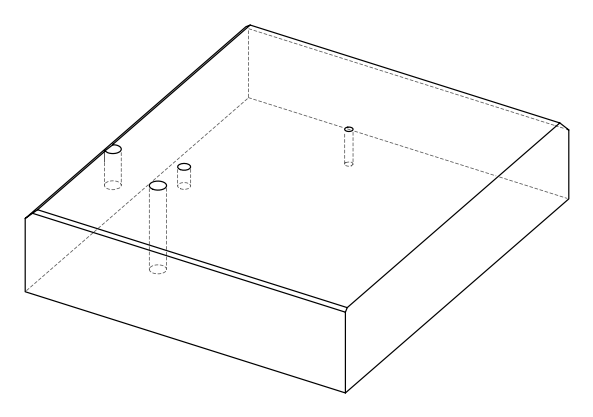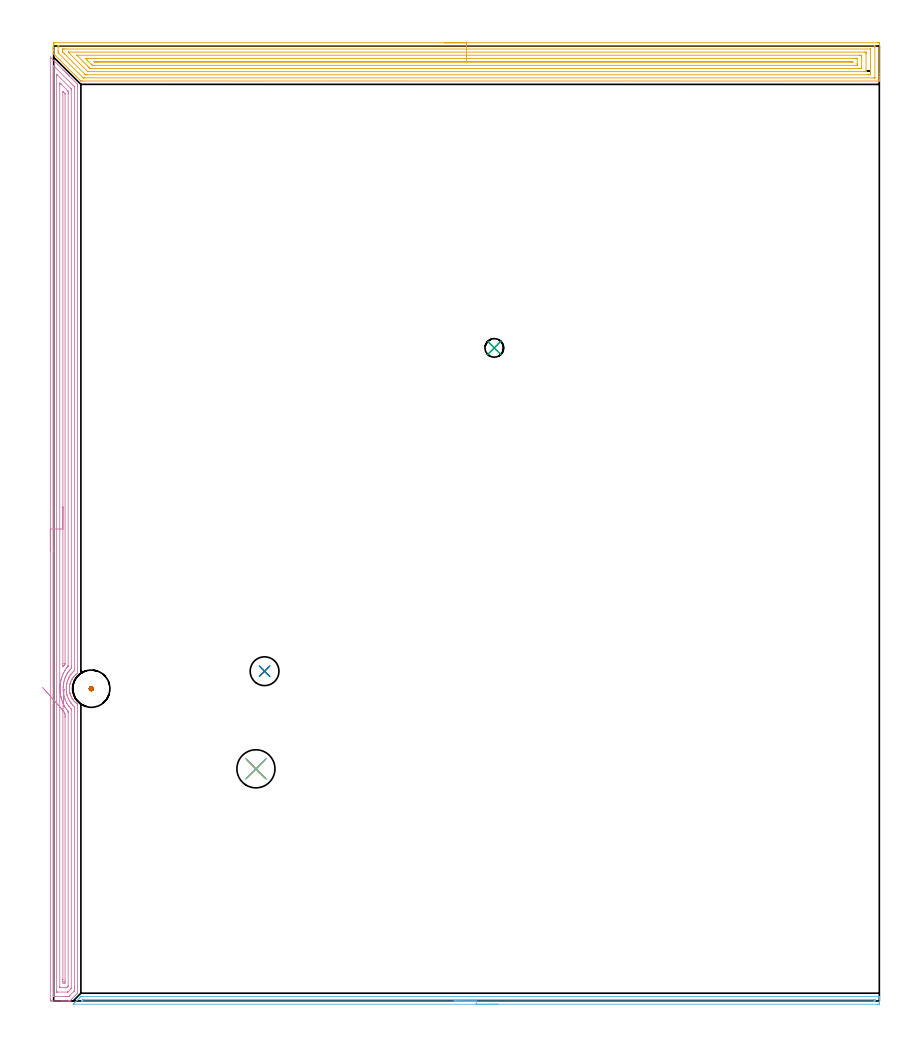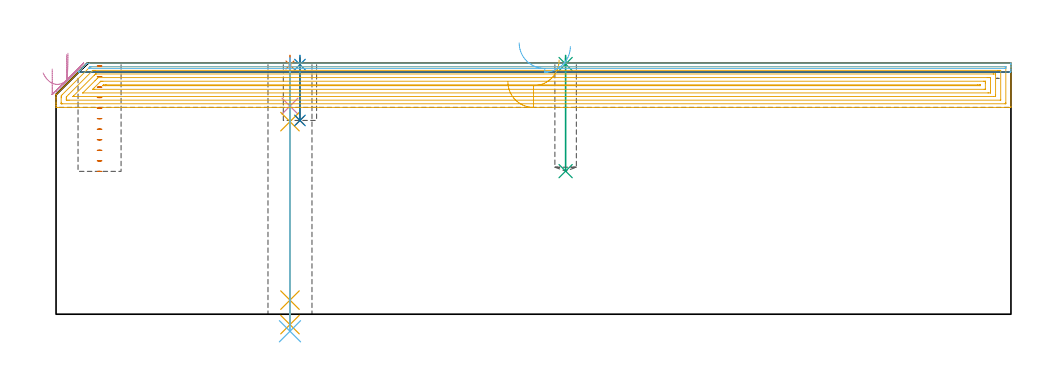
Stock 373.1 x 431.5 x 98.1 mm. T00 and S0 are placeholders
(PLAN: 13 operations, 8 tool changes, 45.7 min)
(1 SPOT_DRILL | STEP1HOLE | NXT0321_9005460120000 | 0.03 min | 4 mm3)
(2 SPOT_DRILL_1 | STEP1POCKET | NXT0321_9005460120000 | 0.03 min | 2 mm3)
(3 SPOT_DRILL_2 | STEP1POCKET_2 | NXT0321_9005460120000 | 0.03 min | 0 mm3)
(4 DRILL_BLIND_HOLE_INTO_CENTER | STEP1HOLE | NXT0301_083 | 0.08 min | 1513 mm3)
(5 GUN_DRILL_THROUGH_HOLE | STEP1HOLE | UGT0307_008 | 0.51 min | 7821 mm3)
(6 DRILL_TO_ENLARGE_THROUGH_HOLE | STEP1HOLE | UGT0301_243 | 0.43 min | 13415 mm3)
(7 DRILL_BLIND_HOLE_INTO_CENTER_1 | STEP1POCKET | NXT0301_055 | 0.1 min | 1175 mm3)
(8 DRILL_TO_ENLARGE_BLIND_HOLE | STEP1POCKET | UGT0301_374 | 0.1 min | 1794 mm3)
(9 DRILL_BLIND_HOLE_INTO_CENTER_2 | STEP1POCKET_2 | NXT0301_055 | 0.18 min | 2259 mm3)
(10 AREA_MILL | FG_CHAMFER_SURFACE | UGT0205_001 | 17.05 min | 32584 mm3)
(11 AREA_MILL_1 | FG_CHAMFER_SURFACE_1 | UGT0205_001 | 20.84 min | 54888 mm3)
(12 AREA_MILL_2 | FG_CHAMFER_SURFACE_2 | UGT0205_001 | 5.95 min | 2220 mm3)
(13 MILL_BLIND_HOLE_FROM_SOLID_MATERIAL | STEP1POCKET_1 | UGT0201_133 | Spiral | 0.38 min | 9312 mm3)
(TOOL NXT0321_9005460120000 | NC Spot Drill, 142deg, 12mm, Carbide, Uncoated | D12 PA142 FL30 Z2)
(TOOL NXT0301_083 | Carbide Drill 11.2mm [860.1-1120-056A1-MM 2214] | D11.2 PA140 FL72 Z2)
(TOOL UGT0307_008 | Gun Drill 11 mm | D11 PA130 FL24 Z1)
(TOOL UGT0301_243 | Twist Drill 17.2 mm | D17.2 PA118 FL130 Z2)
(TOOL NXT0301_055 | Carbide Drill 8.4mm [860.1-0840-042A1-MM 2214] | D8.4 PA140 FL61 Z2)
(TOOL UGT0301_374 | Twist Drill Flat Bottom 13 mm | D13 PA180 FL101 Z2)
(TOOL UGT0205_001 | Chamfer Mill 20 x 3 x 45 deg. | D20 FL50 Z2)
(TOOL UGT0201_133 | Carbide End Mill 15.0 | D15 FL30 Z4)
(OP 1 SPOT_DRILL)
G17 G21 G94 G90
T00 M6
G54
G17 G0 G90 X91.4 Y104.9 S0 M3
G43 Z108.1 H0
G94 G81 G98 Z97.36 F250. R101.1
G80
M5
M2
(OP 2 SPOT_DRILL_1)
G17 G21 G94 G90
T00 M6
G54
G17 G0 G90 X95.3 Y149. S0 M3
G43 Z108.1 H0
G94 G81 G98 Z97.536 F250. R101.1
G80
M5
M2
(OP 3 SPOT_DRILL_2)
G17 G21 G94 G90
T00 M6
G54
G17 G0 G90 X199.1 Y295.1 S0 M3
G43 Z108.1 H0
G94 G81 G98 Z97.738 F250. R101.1
G80
M5
M2
(OP 4 DRILL_BLIND_HOLE_INTO_CENTER)
G17 G21 G94 G90
T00 M6
G54
G17 G0 G90 X91.4 Y104.9 S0 M3
G43 Z108.1 H1
G94 G81 G98 Z81.3 F250. R100.1
G80
M5
M2
(OP 5 GUN_DRILL_THROUGH_HOLE)
G17 G21 G94 G90
T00 M6
G54
G17 G0 G90 X91.4 Y104.9 M8
G43 Z108.1 H0
Z94.267
S716 M3
G94 G1 Z75.237 F125. M26
G4 X.084
Z5.5 F250.
G4 X.084
Z-4.065 F125.
G4 X.084
M5
M9
G0 Z94.267
Z108.1
M2
(OP 6 DRILL_TO_ENLARGE_THROUGH_HOLE)
G17 G21 G94 G90
T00 M6
G54
G17 G0 G90 X91.4 Y104.9 S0 M3
G43 Z108.1 H0
G94 G73 G98 Z-6.667 F250. Q14.967 R100.1
G80
M5
M2
(OP 7 DRILL_BLIND_HOLE_INTO_CENTER_1)
G17 G21 G94 G90
T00 M6
G54
G17 G0 G90 X95.3 Y149. S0 M3
G43 Z108.1 H1
G94 G81 G98 Z75.7 F250. R100.1
G80
M5
M2
(OP 8 DRILL_TO_ENLARGE_BLIND_HOLE)
G17 G21 G94 G90
T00 M6
G54
G17 G0 G90 X95.3 Y149. S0 M3
G43 Z108.1 H0
G94 G81 G98 Z75.7 F250. R100.1
G80
M5
M2
(OP 9 DRILL_BLIND_HOLE_INTO_CENTER_2)
G17 G21 G94 G90
T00 M6
G54
G17 G0 G90 X199.1 Y295.1 S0 M3
G43 Z108.1 H1
G94 G81 G98 Z55.9 F250. R100.1
G80
M5
M2
(OP 10 AREA_MILL)
G17 G21 G94 G90
T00 M6
G54
G17 G0 G90 X-1.5 Y203.25 S1061 M3
G43 Z108.1 H0
Z95.8
G94 G1 Y203.288 Z94.928 F250.
Y203.402 Z94.063
Y203.591 Z93.212
Y203.853 Z92.38
Y204.187 Z91.574
Y204.59 Z90.8
Y205.058 Z90.064
Y205.59 Z89.372
Y206.179 Z88.729
Y206.822 Z88.139
Y207.514 Z87.608
Y208.25 Z87.14
Y209.024 Z86.737
Y209.83 Z86.403
Y210.662 Z86.141
Y211.513 Z85.952
Y212.378 Z85.838
Y213.25 Z85.8
Y426.477
X-1.495 Y426.483 Z85.804
X-1.48 Y426.477 Z85.819
X-1.423 Y426.424 Z85.876
X-1.407 Y426.407 Z85.892
X-0.582 Y425.583 Z86.716
X4.29 Y420.71 Z91.59
X4.65 Y420.352 Z91.946
X5.132 Y419.868 Z92.432
X5.374 Y419.627 Z92.672
X5.53 Y419.472 Z92.825
X5.681 Y419.32 Z92.979
X5.82 Y419.181 Z93.118
X5.97 Y419.032 Z93.265
X6.115 Y418.886 Z93.412
X6.267 Y418.734 Z93.565
X6.41 Y418.592 Z93.706
X6.548 Y418.453 Z93.846
X6.714 Y418.287 Z94.012
X6.85 Y418.152 Z94.146
X6.982 Y418.019 Z94.279
X10.37 Y414.631 Z97.668
X10.731 Y414.267 Z98.03
X10.794 Y414.201 Z98.092
X10.8 Y413.373 Z98.1
Y148.925
X10.793 Y148.062 Z98.093
X10.756 Y148.031 Z98.056
X10.441 Y147.797 Z97.737
X10.089 Y147.517 Z97.386
X9.699 Y147.167 Z96.997
X9.213 Y146.661 Z96.512
X8.89 Y146.274 Z96.189
X8.868 Y146.244 Z96.167
X8.607 Y145.883 Z95.904
X8.549 Y145.798 Z95.847
X8.339 Y145.483 Z95.636
X8.296 Y145.413 Z95.593
X8.276 Y145.381 Z95.574
X8.26 Y145.351 Z95.558
X8.038 Y144.938 Z95.337
X8.023 Y144.908 Z95.323
X7.824 Y144.488 Z95.12
X7.643 Y144.044 Z94.941
X7.482 Y143.595 Z94.781
X7.463 Y143.538 Z94.762
X7.353 Y143.122 Z94.652
X7.33 Y143.016 Z94.629
X7.262 Y142.702 Z94.558
X7.19 Y142.256 Z94.484
X7.143 Y141.854 Z94.441
X7.139 Y141.809 Z94.435
X7.125 Y141.568 Z94.421
X7.118 Y141.411 Z94.409
X7.114 Y141.363 Z94.408
X7.113 Y141.344
X7.114 Y141.251 Z94.405
X7.112 Y140.987 Z94.407
X7.111 Y140.916
X7.132 Y140.469 Z94.431
X7.18 Y140.023 Z94.473
X7.185 Y139.991 Z94.478
X7.248 Y139.576 Z94.546
X7.258 Y139.523 Z94.557
X7.339 Y139.13 Z94.638
X7.398 Y138.896 Z94.697
X7.436 Y138.761 Z94.735
X7.464 Y138.664 Z94.762
X7.547 Y138.421 Z94.845
X7.612 Y138.237 Z94.907
X7.73 Y137.94 Z95.029
X7.792 Y137.788 Z95.088
X7.993 Y137.344 Z95.293
X8.011 Y137.31 Z95.311
X8.161 Y137.028 Z95.459
X8.256 Y136.864 Z95.553
X8.339 Y136.718 Z95.636
X8.51 Y136.451 Z95.807
X8.61 Y136.315 Z95.907
X8.84 Y135.999 Z96.139
X9.213 Y135.53 Z96.512
X9.423 Y135.307 Z96.722
X9.64 Y135.092 Z96.939
X9.818 Y134.928 Z97.115
X9.93 Y134.824 Z97.227
X10.088 Y134.677 Z97.387
X10.147 Y134.63 Z97.447
X10.332 Y134.485 Z97.63
X10.736 Y134.183 Z98.036
X10.793 Y134.138 Z98.093
X10.8 Y133.737 Z98.1
Y4.192
X10.796 Y3.493 Z98.089
X10.601 Y3.301 Z97.9
X9.706 Y2.406 Z97.005
X8.366 Y1.066 Z95.665
X7.92 Y0.619 Z95.218
X7.47 Y0.172 Z94.77
X7.3 Y0.01 Z94.599
X7.29 Y0.008 Z94.589
X6.951 Y0. Z94.25
X6.648 Z93.947
X5.97 Z93.265
X4.751 Z92.048
X4.21 Z91.504
X3.601 Z90.896
X-0.799 Z86.498
X-1.07 Y0.002 Z86.228
X-1.285 Y0.005 Z86.012
X-1.492 Y0.01 Z85.806
X-1.495 Y0.187 Z85.803
X-1.499 Y0.619 Z85.801
X-1.5 Y1.056 Z85.8
Y213.25
X-0.086 Z87.214
Y422.307
X-0.084 Y422.581 Z87.216
X-0.082 Y422.614 Z87.218
X-0.08 Y422.617 Z87.22
X-0.076 Z87.224
X-0.032 Y422.58 Z87.268
X0.008 Y422.542 Z87.308
X0.243 Y422.307 Z87.543
X8.61 Y413.94 Z95.91
X9.172 Y413.373 Z96.472
X9.364 Y413.174 Z96.664
X9.379 Y413.125 Z96.679
X9.381 Y413.078 Z96.681
X9.384 Y412.979 Z96.684
X9.386 Y412.586 Z96.686
Y412.48
X9.385 Y149.424 Z96.685
X9.384 Y149.326 Z96.684
X9.381 Y149.277 Z96.681
X9.378 Y149.258 Z96.678
X9.366 Y149.245 Z96.666
X9.267 Y149.15 Z96.567
X9.023 Y148.925 Z96.323
X8.813 Y148.718 Z96.113
X8.61 Y148.51 Z95.91
X8.38 Y148.265 Z95.68
X8.176 Y148.031 Z95.476
X7.973 Y147.784 Z95.273
X7.73 Y147.461 Z95.03
X7.596 Y147.274 Z94.896
X7.503 Y147.138 Z94.803
X7.244 Y146.737 Z94.544
X6.965 Y146.244 Z94.265
X6.941 Y146.198 Z94.241
X6.85 Y146.017 Z94.15
X6.638 Y145.566 Z93.938
X6.55 Y145.351 Z93.85
X6.383 Y144.932 Z93.683
X6.213 Y144.458 Z93.513
X6.155 Y144.273 Z93.455
X5.97 Y143.569 Z93.27
X5.969 Y143.565 Z93.269
X5.89 Y143.159 Z93.19
X5.832 Y142.811 Z93.132
X5.81 Y142.671 Z93.11
X5.737 Y142.014 Z93.037
X5.722 Y141.777 Z93.022
X5.706 Y141.468 Z93.006
X5.702 Y141.156 Z93.002
Y140.884
X5.734 Y140.23 Z93.034
X5.758 Y139.991 Z93.058
X5.796 Y139.637 Z93.096
X5.858 Y139.21 Z93.158
X5.879 Y139.097 Z93.179
X5.97 Y138.633 Z93.27
X6.074 Y138.204 Z93.374
X6.09 Y138.143 Z93.39
X6.208 Y137.761 Z93.508
X6.304 Y137.48 Z93.604
X6.364 Y137.31 Z93.664
X6.637 Y136.633 Z93.937
X6.734 Y136.417 Z94.034
X6.772 Y136.337 Z94.072
X6.85 Y136.181 Z94.15
X7.211 Y135.523 Z94.511
X7.411 Y135.201 Z94.711
X7.73 Y134.737 Z95.03
X7.774 Y134.675 Z95.074
X7.786 Y134.658 Z95.086
X7.807 Y134.63 Z95.107
X8.097 Y134.258 Z95.397
X8.551 Y133.737 Z95.851
X8.61 Y133.677 Z95.91
X9.25 Y133.058 Z96.55
X9.365 Y132.946 Z96.665
X9.379 Y132.921 Z96.679
X9.382 Y132.895 Z96.682
X9.383 Y132.843 Z96.683
X9.386 Y132.055 Z96.686
Y131.95
Y5.086
X9.383 Y4.692 Z96.683
X9.381 Y4.594 Z96.681
X9.379 Y4.549 Z96.679
X9.358 Y4.52 Z96.658
X9.265 Y4.421 Z96.565
X9.042 Y4.192 Z96.342
X7.255 Y2.406 Z94.555
X7.049 Y2.203 Z94.349
X6.85 Y2.01 Z94.15
X6.367 Y2.002 Z93.667
X5.09 Y2. Z92.39
X0.003 Y2.001 Z87.303
X-0.029 Y2.003 Z87.271
X-0.062 Y2.009 Z87.238
X-0.079 Y2.014 Z87.221
X-0.08 Y2.039 Z87.22
X-0.085 Y2.299 Z87.215
X-0.086 Y203.404 Z87.214
Y213.25
X1.328 Z88.628
X1.329 Y418.086 Z88.629
X1.33 Y418.734 Z88.63
X1.331 Y418.758 Z88.631
X1.364 Y418.734 Z88.664
X1.57 Y418.53 Z88.87
X7.621 Y412.48 Z94.921
X7.73 Y412.369 Z95.03
X7.92 Y412.17 Z95.22
X7.964 Y412.121 Z95.264
X7.967 Y411.995 Z95.267
X7.97 Y411.832 Z95.27
X7.971 Y411.587 Z95.271
Y411.341
Y151.359
X7.97 Y150.711 Z95.27
X7.968 Y150.47 Z95.268
X7.964 Y150.386 Z95.264
X7.958 Y150.335 Z95.258
X7.485 Y149.818 Z94.785
X7.192 Y149.47 Z94.492
X6.85 Y149.042 Z94.15
X6.799 Y148.976 Z94.099
X6.762 Y148.925 Z94.062
X6.438 Y148.449 Z93.738
X6.166 Y148.031 Z93.466
X6.092 Y147.907 Z93.392
X5.97 Y147.69 Z93.27
X5.78 Y147.33 Z93.08
X5.683 Y147.138 Z92.983
X5.489 Y146.732 Z92.789
X5.279 Y146.244 Z92.579
X5.224 Y146.108 Z92.524
X5.09 Y145.764 Z92.39
X4.982 Y145.46 Z92.282
X4.946 Y145.351 Z92.246
X4.845 Y145.028 Z92.145
X4.778 Y144.774 Z92.078
X4.699 Y144.458 Z91.999
X4.604 Y144.057 Z91.904
X4.505 Y143.564 Z91.805
X4.463 Y143.307 Z91.763
X4.377 Y142.671 Z91.677
X4.36 Y142.519 Z91.66
X4.327 Y142.167 Z91.627
X4.301 Y141.777 Z91.601
X4.297 Y141.689 Z91.597
X4.285 Y140.884 Z91.585
X4.286 Y140.807 Z91.586
X4.33 Y139.991 Z91.63
X4.342 Y139.857 Z91.642
X4.432 Y139.097 Z91.732
X4.474 Y138.829 Z91.774
X4.591 Y138.204 Z91.891
X4.706 Y137.701 Z92.006
X4.808 Y137.31 Z92.108
X5.09 Y136.421 Z92.39
X5.092 Y136.415 Z92.392
X5.465 Y135.523 Z92.765
X5.822 Y134.78 Z93.122
X5.904 Y134.63 Z93.204
X5.97 Y134.512 Z93.27
X6.257 Y134.029 Z93.557
X6.446 Y133.737 Z93.746
X6.85 Y133.17 Z94.15
X7.104 Y132.843 Z94.404
X7.73 Y132.115 Z95.03
X7.883 Y131.95 Z95.183
X7.961 Y131.863 Z95.261
X7.965 Y131.787 Z95.265
X7.968 Y131.626 Z95.268
X7.971 Y131.301 Z95.271
Y5.979
X7.97 Y5.735 Z95.27
X7.968 Y5.652 Z95.268
X7.965 Y5.591 Z95.265
X7.94 Y5.551 Z95.24
X7.73 Y5.332 Z95.03
X7.609 Y5.209 Z94.909
X7.487 Y5.086 Z94.787
X6.85 Y4.449 Z94.15
X6.593 Y4.192 Z93.893
X6.466 Y4.069 Z93.766
X6.419 Y4.026 Z93.719
X6.4 Y4.011 Z93.7
X6.349 Y4.008 Z93.649
X6.158 Y4.001 Z93.458
X1.759 Z89.059
X1.57 Y4.003 Z88.87
X1.381 Y4.009 Z88.681
X1.335 Y4.011 Z88.635
X1.333 Y4.046 Z88.633
X1.33 Y4.111 Z88.63
X1.329 Y4.192 Z88.629
X1.328 Y4.438 Z88.628
Y213.25
X2.743 Z90.043
Y413.969
X2.745 Y414.267 Z90.045
X2.75 Y414.856 Z90.05
X3.33 Y414.318 Z90.63
X3.383 Y414.267 Z90.683
X6.163 Y411.488 Z93.463
X6.366 Y411.279 Z93.666
X6.508 Y411.131 Z93.808
X6.551 Y411.078 Z93.851
X6.552 Y411.064 Z93.852
X6.555 Y410.992 Z93.855
X6.557 Y410.693 Z93.857
Y410.097
Y151.605
X6.555 Y151.456 Z93.855
X6.553 Y151.382 Z93.853
X6.55 Y151.348 Z93.85
X6.534 Y151.323 Z93.834
X6.407 Y151.162 Z93.707
X6.044 Y150.711 Z93.344
X6.011 Y150.669 Z93.311
X5.97 Y150.614 Z93.27
X5.64 Y150.153 Z92.94
X5.404 Y149.818 Z92.704
X5.278 Y149.627 Z92.578
X5.09 Y149.33 Z92.39
X4.942 Y149.075 Z92.242
X4.859 Y148.925 Z92.159
X4.632 Y148.496 Z91.932
X4.399 Y148.031 Z91.699
X4.338 Y147.901 Z91.638
X4.21 Y147.618 Z91.51
X4.069 Y147.281 Z91.369
X4.012 Y147.138 Z91.312
X3.823 Y146.637 Z91.123
X3.683 Y146.244 Z90.983
X3.596 Y145.975 Z90.896
X3.419 Y145.351 Z90.719
X3.4 Y145.28 Z90.7
X3.33 Y144.999 Z90.63
X3.231 Y144.558 Z90.531
X3.21 Y144.458 Z90.51
X3.136 Y144.067 Z90.436
X3.092 Y143.806 Z90.392
X3.055 Y143.564 Z90.355
X3.021 Y143.314 Z90.321
X2.985 Y143.021 Z90.285
X2.947 Y142.671 Z90.247
X2.918 Y142.358 Z90.218
X2.907 Y142.207 Z90.207
X2.885 Y141.777 Z90.185
X2.88 Y141.663 Z90.18
X2.875 Y141.346 Z90.175
X2.872 Y140.884 Z90.172
X2.873 Y140.777 Z90.173
X2.886 Y140.441 Z90.186
X2.912 Y139.991 Z90.212
X2.935 Y139.66 Z90.235
X2.95 Y139.483 Z90.25
X2.995 Y139.097 Z90.295
X3.035 Y138.789 Z90.335
X3.083 Y138.455 Z90.383
X3.128 Y138.204 Z90.428
X3.274 Y137.442 Z90.574
X3.293 Y137.348 Z90.593
X3.302 Y137.31 Z90.602
X3.33 Y137.189 Z90.63
X3.542 Y136.417 Z90.842
X3.64 Y136.102 Z90.94
X3.834 Y135.523 Z91.134
X4.174 Y134.667 Z91.474
X4.189 Y134.63 Z91.489
X4.21 Y134.582 Z91.51
X4.619 Y133.737 Z91.919
X4.783 Y133.425 Z92.083
X5.09 Y132.872 Z92.39
X5.106 Y132.843 Z92.406
X5.13 Y132.802 Z92.43
X5.712 Y131.95 Z93.012
X5.97 Y131.598 Z93.27
X6.404 Y131.056 Z93.704
X6.52 Y130.908 Z93.82
X6.551 Y130.865 Z93.851
X6.553 Y130.832 Z93.853
X6.555 Y130.758 Z93.855
X6.557 Y130.46 Z93.857
Y130.163
Y6.873
X6.555 Y6.724 Z93.855
X6.553 Y6.65 Z93.853
X6.551 Y6.617 Z93.851
X6.532 Y6.593 Z93.832
X6.39 Y6.447 Z93.69
X5.97 Y6.029 Z93.27
X5.943 Y6.006 Z93.243
X5.069 Y6. Z92.369
X3.31 Z90.61
X2.899 Y6.004 Z90.199
X2.797 Y6.007 Z90.097
X2.752 Y6.01 Z90.052
X2.749 Y6.043 Z90.049
X2.747 Y6.136 Z90.047
X2.743 Y6.575 Z90.043
Y213.25
X4.157 Z91.457
Y410.747
X4.159 Y410.801 Z91.459
X4.164 Y410.908 Z91.464
X4.174 Y411.017 Z91.474
X4.21 Y410.984 Z91.51
X4.506 Y410.693 Z91.806
X5.09 Y410.104 Z92.39
X5.123 Y410.067 Z92.423
X5.136 Y410.031 Z92.436
X5.139 Y409.961 Z92.439
X5.142 Y409.854 Z92.442
Y152.445
X5.141 Y152.39 Z92.441
X5.136 Y152.285 Z92.436
X5.117 Y152.236 Z92.417
X5.09 Y152.194 Z92.39
X4.843 Y151.855 Z92.143
X4.662 Y151.605 Z91.962
X4.473 Y151.337 Z91.773
X4.21 Y150.961 Z91.51
X4.162 Y151.605 Z91.462
X4.159 Y151.656 Z91.459
X4.157 Y152.498 Z91.457
Y152.552
Y213.25
Y214.122 Z91.495
Y214.986 Z91.609
Y215.838 Z91.798
Y216.67 Z92.06
Y217.476 Z92.394
Y218.25 Z92.797
Y218.986 Z93.265
Y219.678 Z93.796
Y220.321 Z94.386
Y220.91 Z95.029
Y221.442 Z95.721
Y221.91 Z96.457
Y222.313 Z97.231
Y222.647 Z98.037
Y222.909 Z98.869
Y223.098 Z99.72
Y223.212 Z100.585
Y223.25 Z101.457
G0 Z108.1
X-5.048 Y141.683
Z94.259
G1 X-4.706 Y141.299 Z93.554
X-4.325 Y140.87 Z92.896
X-3.907 Y140.4 Z92.291
X-3.456 Y139.893 Z91.744
X-2.975 Y139.352 Z91.257
X-2.468 Y138.781 Z90.836
X-1.938 Y138.185 Z90.482
X-1.389 Y137.568 Z90.2
X-0.827 Y136.935 Z89.99
X-0.254 Y136.291 Z89.855
X0.325 Y135.641 Z89.796
X0.904 Y134.989 Z89.813
X1.48 Y134.34 Z89.905
X2.049 Y133.701 Z90.073
X2.606 Y133.074 Z90.315
X3.147 Y132.466 Z90.629
X3.668 Y131.881 Z91.013
X4.164 Y131.322 Z91.464
X4.175 Y131.31 Z91.475
X4.21 Y131.264 Z91.51
X4.351 Y131.056 Z91.651
X4.657 Y130.602 Z91.957
X4.975 Y130.163 Z92.275
X5.09 Y130.004 Z92.39
X5.139 Y129.27 Z92.439
X5.141 Y129.218 Z92.441
X5.143 Y128.376 Z92.443
Y128.322
Y9.499
X5.14 Y8.66 Z92.44
X5.138 Y8.61 Z92.438
X5.09 Y8.01 Z92.39
X4.854 Y8.005 Z92.154
X4.21 Y8.01 Z91.51
X4.162 Y8.66 Z91.462
X4.159 Y8.711 Z91.459
X4.157 Y9.553 Z91.457
Y9.607
Y131.11
X4.158 Y131.164 Z91.458
X4.161 Y131.272 Z91.461
X4.164 Y131.322 Z91.464
X4.208 Y132.19 Z91.546
X4.251 Y133.047 Z91.704
X4.294 Y133.887 Z91.935
X4.335 Y134.703 Z92.239
X4.375 Y135.49 Z92.614
X4.414 Y136.242 Z93.055
X4.45 Y136.952 Z93.56
X4.483 Y137.616 Z94.126
X4.514 Y138.227 Z94.747
X4.542 Y138.783 Z95.419
X4.568 Y139.277 Z96.137
X4.589 Y139.708 Z96.896
X4.608 Y140.07 Z97.689
X4.623 Y140.363 Z98.511
X4.634 Y140.582 Z99.355
X4.641 Y140.728 Z100.215
X4.645 Y140.797 Z101.085
X4.644 Y140.791 Z101.957
G0 Z108.1
M5
M2
(OP 11 AREA_MILL_1)
G17 G21 G94 G90
T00 M6
G54
G17 G0 G90 X176.55 Y433. S1061 M3
G43 Z108.1 H0
Z90.8
G94 G1 X176.588 Z89.928 F250.
X176.702 Z89.064
X176.891 Z88.212
X177.153 Z87.38
X177.487 Z86.574
X177.89 Z85.8
X178.358 Z85.064
X178.89 Z84.372
X179.479 Z83.729
X180.122 Z83.14
X180.814 Z82.609
X181.55 Z82.14
X182.324 Z81.737
X183.13 Z81.403
X183.962 Z81.141
X184.814 Z80.952
X185.678 Z80.838
X186.55 Z80.8
X372.475
X372.758 Y432.997 Z80.802
X373.09 Y432.992 Z80.806
X373.1 Y432.655 Z81.142
Y418.992 Z94.803
Y417.562 Z96.234
Y417.206 Z96.589
Y416.493 Z97.306
Y416.189 Z97.61
Y415.766 Z98.025
X373.09 Y415.703 Z98.088
X372.922 Y415.7 Z98.1
X13.139
X12.331 Y415.705 Z98.094
X12.298 Y415.707 Z98.092
X12.246 Y415.756 Z98.044
X11.686 Y416.313 Z97.485
X0.002 Y427.997 Z85.801
Y427.999 Z85.799
X0. Y428.036 Z85.762
Y429.13 Z84.669
Y429.708 Z84.088
Y430.957 Z82.84
Y431.494 Z82.301
Y432.119 Z81.677
X0.002 Y432.387 Z81.409
X0.007 Y432.991 Z80.805
X0.019 Y432.993 Z80.803
X0.625 Y433. Z80.8
X186.55
Y431.586 Z82.214
X370.779 Y431.585 Z82.215
X370.963 Y431.582 Z82.218
X371.078 Y431.579 Z82.221
X371.09 Y431.551 Z82.249
X371.093 Y431.494 Z82.306
X371.099 Y431.082 Z82.718
Y417.206 Z96.594
X371.098 Y417.155 Z96.645
X371.095 Y417.13 Z96.67
X371.092 Y417.123 Z96.677
X371.054 Y417.12 Z96.68
X370.871 Y417.115 Z96.685
X370.779 Y417.114 Z96.686
X370.687
X13.941
X13.758 Y417.116 Z96.684
X13.391 Y417.121 Z96.679
X13.334 Y417.126 Z96.674
X13.321 Y417.135 Z96.665
X13.294 Y417.157 Z96.643
X13.244 Y417.206 Z96.594
X13.139 Y417.31 Z96.49
X2.413 Y428.038 Z85.762
X2.033 Y428.428 Z85.372
X2.01 Y428.815 Z84.985
X2.002 Y429.225 Z84.575
X2. Y431.014 Z82.786
Y431.494 Z82.306
X2.002 Y431.545 Z82.255
X2.005 Y431.57 Z82.23
X2.008 Y431.577 Z82.223
X2.046 Y431.58 Z82.22
X2.229 Y431.585 Z82.215
X2.321 Y431.586 Z82.214
X2.413
X186.55
Y430.172 Z83.628
X368.899 Y430.171 Z83.629
X369.054 Y430.17 Z83.63
X369.079 Y430.168 Z83.632
X369.086 Y430.166 Z83.634
X369.09 Y430.148 Z83.652
X369.096 Y430.042 Z83.758
X369.099 Y429.909 Z83.891
Y418.793 Z95.007
X369.093 Y418.591 Z95.209
X369.09 Y418.539 Z95.261
X369.071 Y418.535 Z95.265
X369.015 Y418.532 Z95.268
X368.899 Y418.53 Z95.27
X368.469 Y418.529 Z95.271
X368.005 Y418.528 Z95.272
X15.391 Y418.529 Z95.271
X14.927 Y418.53 Z95.27
X14.493 Y418.533 Z95.267
X14.386 Y418.535 Z95.265
X14.165 Y418.742 Z95.058
X14.033 Y418.867 Z94.933
X4.977 Y427.922 Z85.878
X4.201 Y428.702 Z85.098
X4.096 Y428.815 Z84.985
X4.01 Y428.917 Z84.883
X4.004 Y429.011 Z84.789
X4.001 Y429.708 Z84.092
Y429.907 Z83.893
X4.007 Y430.109 Z83.691
X4.01 Y430.161 Z83.639
X4.029 Y430.165 Z83.635
X4.085 Y430.168 Z83.632
X4.201 Y430.17 Z83.63
X4.631 Y430.171 Z83.629
X5.095 Y430.172 Z83.628
X186.55
Y428.757 Z85.043
X366.276
X367.058 Y428.75 Z85.05
X367.09 Y428.743 Z85.057
X367.094 Y428.693 Z85.107
X367.098 Y428.585 Z85.215
X367.099 Y428.368 Z85.432
X367.1 Y427.933 Z85.867
X367.099 Y420.337 Z93.463
X367.098 Y420.117 Z93.683
X367.094 Y420.007 Z93.793
X367.09 Y419.957 Z93.843
X367.048 Y419.949 Z93.851
X366.218 Y419.943 Z93.857
X366.16
X15.763
X15.554 Y419.944 Z93.856
X15.451 Y419.947 Z93.853
X15.428 Y419.949 Z93.851
X15.394 Y419.967 Z93.833
X15.29 Y420.067 Z93.733
X14.927 Y420.422 Z93.378
X6.882 Y428.467 Z85.333
X6.698 Y428.657 Z85.143
X6.624 Y428.736 Z85.064
X6.616 Y428.751 Z85.049
X6.643 Y428.753 Z85.047
X6.722 Y428.756 Z85.044
X6.882 Y428.757 Z85.043
X6.94
X186.55
Y427.343 Z86.457
X364.116
X364.43 Y427.342 Z86.458
X365.014 Y427.338 Z86.462
X365.07 Y427.336 Z86.464
X365.09 Y427.324 Z86.476
X365.096 Y427.256 Z86.544
X365.098 Y427.029 Z86.771
X365.1 Y426.36 Z87.44
X365.099 Y421.504 Z92.296
X365.097 Y421.42 Z92.38
X365.093 Y421.379 Z92.421
X365.091 Y421.364 Z92.436
X365.058 Y421.363 Z92.437
X364.743 Y421.359 Z92.441
X364.43 Y421.357 Z92.443
X363.85
X16.61
X16.526 Y421.359 Z92.441
X16.471 Y421.362 Z92.438
X16.445 Y421.366 Z92.434
X16.427 Y421.381 Z92.419
X16.129 Y421.671 Z92.129
X15.821 Y421.977 Z91.823
X15.234 Y422.564 Z91.236
X10.458 Y427.341 Z86.459
Y427.342 Z86.458
X186.55 Y427.343 Z86.457
Y425.929 Z87.871
X362.642 Y425.928 Z87.872
X362.851 Y425.927 Z87.873
X363.017 Y425.923 Z87.877
X363.09 Y425.92 Z87.88
X363.092 Y425.878 Z87.922
X363.098 Y425.68 Z88.12
X363.1 Y423.457 Z90.343
X363.099 Y423.001 Z90.799
X363.094 Y422.847 Z90.953
X363.09 Y422.793 Z91.007
X363.085 Y422.777 Z91.023
X363.07 Y422.776 Z91.024
X362.985 Y422.774 Z91.026
X362.642 Y422.771 Z91.029
X362.435
X18.295
X17.609 Y422.774 Z91.026
X17.512 Y422.776 Z91.024
X17.486 Y422.778 Z91.022
X17.462 Y422.797 Z91.003
X17.408 Y422.846 Z90.954
X17.201 Y423.049 Z90.751
X15.005 Y425.243 Z88.557
X14.927 Y425.321 Z88.479
X14.576 Y425.679 Z88.121
X14.402 Y425.858 Z87.942
X14.349 Y425.922 Z87.878
X15.135 Y425.929 Z87.871
X186.55
Y424.515 Z89.285
X360.854 Y424.514 Z89.286
X361.019 Y424.513 Z89.287
X361.065 Y424.51 Z89.29
X361.087 Y424.508 Z89.292
X361.09 Y424.496 Z89.304
X361.096 Y424.432 Z89.368
X361.098 Y424.35 Z89.45
X361.095 Y424.228 Z89.572
X361.091 Y424.199 Z89.601
X361.087 Y424.192 Z89.608
X361.073 Y424.19 Z89.61
X361.018 Y424.187 Z89.613
X360.854 Y424.186 Z89.614
X360.125 Y424.185 Z89.615
X19.561 Y424.186 Z89.614
X19.397 Y424.187 Z89.613
X18.66 Y424.192 Z89.608
X18.503 Y424.201 Z89.599
X18.355 Y424.35 Z89.45
X18.21 Y424.499 Z89.301
X18.344 Y424.508 Z89.292
X18.503 Y424.51 Z89.29
X19.232 Y424.514 Z89.286
X19.397 Y424.515 Z89.285
X186.55
X187.422 Z89.323
X188.286 Z89.437
X189.138 Z89.626
X189.97 Z89.888
X190.776 Z90.222
X191.55 Z90.625
X192.286 Z91.094
X192.978 Z91.625
X193.621 Z92.214
X194.21 Z92.857
X194.742 Z93.55
X195.21 Z94.285
X195.613 Z95.059
X195.947 Z95.865
X196.209 Z96.697
X196.398 Z97.549
X196.512 Z98.414
X196.55 Z99.285
G0 Z108.1
M5
M2
(OP 12 AREA_MILL_2)
G17 G21 G94 G90
T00 M6
G54
G17 G0 G90 X200.95 Y-1.5 S1061 M3
G43 Z108.1 H0
Z104.6
G94 G1 X200.912 Z103.728 F250.
X200.798 Z102.863
X200.609 Z102.012
X200.347 Z101.18
X200.013 Z100.374
X199.61 Z99.6
X199.141 Z98.864
X198.61 Z98.172
X198.021 Z97.529
X197.377 Z96.939
X196.685 Z96.408
X195.95 Z95.94
X195.176 Z95.537
X194.37 Z95.203
X193.538 Z94.941
X192.686 Z94.752
X191.821 Z94.638
X190.95 Z94.6
X8.982
X8.818 Y-1.493 Z94.606
X8.982 Y-1.32 Z94.78
X9.429 Y-0.869 Z95.229
X10.554 Y0.255 Z96.354
X11.664 Y1.365 Z97.464
X12.113 Y1.814 Z97.913
X12.294 Y1.997 Z98.089
X13.006 Y2. Z98.1
X372.917
X373.099 Y2.004 Z98.095
X373.1 Y1.648 Z97.748
Y1.409 Z97.509
Y0.69 Z96.785
Y-0.55 Z95.547
X373.096 Y-1.07 Z95.025
X373.09 Y-1.491 Z94.604
X372.903 Y-1.496 Z94.601
X372.47 Y-1.5 Z94.6
X190.95
Y-0.086 Z96.014
X13.006 Y-0.085 Z96.015
X12.898 Y-0.084 Z96.016
X12.739 Y-0.08 Z96.02
X12.683 Y-0.077 Z96.023
X12.694 Y-0.064 Z96.036
X12.782 Y0.03 Z96.13
X12.876 Y0.126 Z96.226
X13.006 Y0.256 Z96.356
X13.226 Y0.473 Z96.573
X13.311 Y0.552 Z96.652
X13.338 Y0.577 Z96.677
X13.377 Y0.58 Z96.68
X13.465 Y0.582 Z96.682
X13.818 Y0.585 Z96.685
X13.9 Y0.586 Z96.686
X370.788 Y0.585 Z96.685
X371.053 Y0.58 Z96.68
X371.081 Y0.579 Z96.679
X371.09 Y0.566 Z96.666
X371.095 Y0.53 Z96.63
X371.098 Y0.496 Z96.596
X371.1 Y0.279 Z96.379
X371.097 Y0.044 Z96.144
X371.094 Y-0.024 Z96.076
X371.091 Y-0.073 Z96.027
X371.022 Y-0.079 Z96.021
X370.682 Y-0.084 Z96.016
X370.576 Y-0.086 Z96.014
X190.95
X190.078 Z96.052
X189.213 Z96.166
X188.361 Z96.355
X187.529 Z96.617
X186.723 Z96.951
X185.95 Z97.354
X185.214 Z97.823
X184.522 Z98.354
X183.879 Z98.943
X183.289 Z99.586
X182.758 Z100.278
X182.289 Z101.014
X181.887 Z101.788
X181.553 Z102.594
X181.29 Z103.426
X181.102 Z104.278
X180.988 Z105.143
X180.95 Z106.014
G0 Z108.1
M5
M2
(OP 13 MILL_BLIND_HOLE_FROM_SOLID_MATERIAL)
G17 G21 G94 G90
T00 M6
G54
G17 G0 G90 X17. Y141.1 S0 M3
G43 Z108.1 H0
Z96.982
G94 G3 X17.45 Y141.55 R0.45 F250.
X17. Y142. R0.45
X16.1 Y141.1 R0.9
X17. Y142. R-0.9
X16.55 Y141.55 R0.45
X17. Y141.1 R0.45
G0 Z92.864
G3 X17.45 Y141.55 R0.45
X17. Y142. R0.45
X16.1 Y141.1 R0.9
X17. Y142. R-0.9
X16.55 Y141.55 R0.45
X17. Y141.1 R0.45
G0 Z88.745
G3 X17.45 Y141.55 R0.45
X17. Y142. R0.45
X16.1 Y141.1 R0.9
X17. Y142. R-0.9
X16.55 Y141.55 R0.45
X17. Y141.1 R0.45
G0 Z84.627
G3 X17.45 Y141.55 R0.45
X17. Y142. R0.45
X16.1 Y141.1 R0.9
X17. Y142. R-0.9
X16.55 Y141.55 R0.45
X17. Y141.1 R0.45
G0 Z80.509
G3 X17.45 Y141.55 R0.45
X17. Y142. R0.45
X16.1 Y141.1 R0.9
X17. Y142. R-0.9
X16.55 Y141.55 R0.45
X17. Y141.1 R0.45
G0 Z76.391
G3 X17.45 Y141.55 R0.45
X17. Y142. R0.45
X16.1 Y141.1 R0.9
X17. Y142. R-0.9
X16.55 Y141.55 R0.45
X17. Y141.1 R0.45
G0 Z72.273
G3 X17.45 Y141.55 R0.45
X17. Y142. R0.45
X16.1 Y141.1 R0.9
X17. Y142. R-0.9
X16.55 Y141.55 R0.45
X17. Y141.1 R0.45
G0 Z68.155
G3 X17.45 Y141.55 R0.45
X17. Y142. R0.45
X16.1 Y141.1 R0.9
X17. Y142. R-0.9
X16.55 Y141.55 R0.45
X17. Y141.1 R0.45
G0 Z64.036
G3 X17.45 Y141.55 R0.45
X17. Y142. R0.45
X16.1 Y141.1 R0.9
X17. Y142. R-0.9
X16.55 Y141.55 R0.45
X17. Y141.1 R0.45
G0 Z59.918
G3 X17.45 Y141.55 R0.45
X17. Y142. R0.45
X16.1 Y141.1 R0.9
X17. Y142. R-0.9
X16.55 Y141.55 R0.45
X17. Y141.1 R0.45
G0 Z55.8
G3 X17.45 Y141.55 R0.45
X17. Y142. R0.45
X16.1 Y141.1 R0.9
X17. Y142. R-0.9
X16.55 Y141.55 R0.45
X17. Y141.1 R0.45
G0 Z108.1
M5
M2
